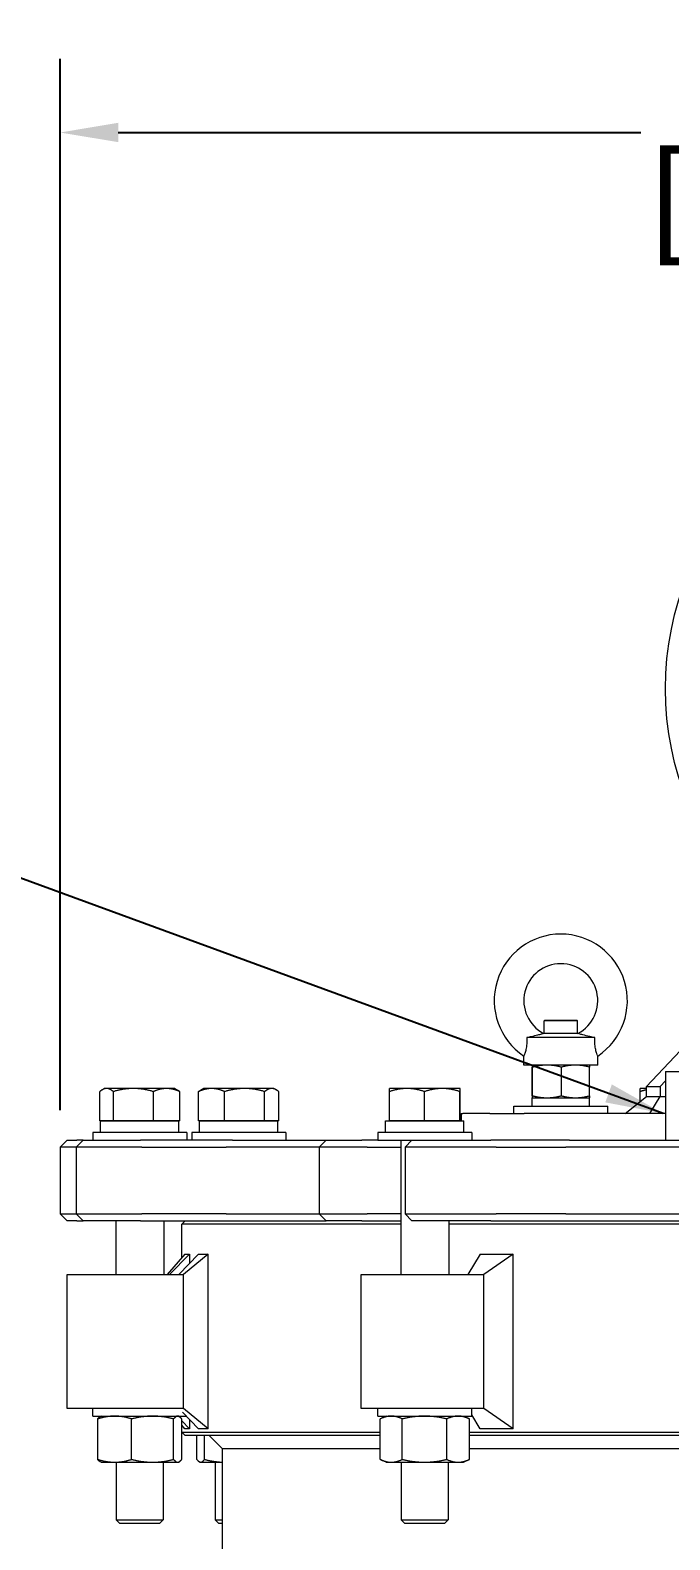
# Model space of a CAD drawing. Header units: inches. Extents: x 14 to 368, y 5 to 236.
# Drawn here: x 173.18 to 185.1, y 106.63 to 134.75 of the extents above; entities that cross this region are included whole.
import ezdxf

# ---------------------------------------------------------------- set-up
doc = ezdxf.new("R2010")
doc.units = ezdxf.units.IN
doc.header["$LTSCALE"] = 11
doc.header["$MEASUREMENT"] = 0
for name, color, linetype, lineweight in [('Dimension (ANSI)', 7, 'Continuous', 25), ('Symbol (ANSI)', 7, 'Continuous', 25), ('Visible (ANSI)', 7, 'Continuous', 50)]:
    doc.layers.add(name, color=color, linetype=linetype, lineweight=lineweight)
doc.styles.add('MEMCOR Medium', font='arial.ttf')
doc.styles.add('Standard D-E', font='arial.ttf')
doc.dimstyles.new('Default (ANSI)', dxfattribs={"dimscale": 11, "dimtxt": 0.15, "dimasz": 0.098425, "dimexe": 0.125, "dimexo": 0.0625, "dimgap": 0.031496, "dimtad": 0, "dimtih": 1, "dimtoh": 1, "dimdec": 4, "dimrnd": 1e-08, "dimzin": 3, "dimdsep": 46, "dimlunit": 5, "dimtxsty": 'MEMCOR Medium', "dimcen": 0.09, "dimdle": 0.393701, "dimclrd": 256, "dimclre": 256, "dimclrt": 256, "dimadec": 0, "dimazin": 1, "dimtfac": 0.8, "dimtofl": 0, "dimtmove": 0, "dimatfit": 3, "dimfxl": 1, "dimfrac": 1, "dimtolj": 1, "dimtzin": 4, "dimlwd": -1, "dimlwe": -1, "dimarcsym": 0})
doc.dimstyles.new('in [mm] D-E NeptuneBenson$7', dxfattribs={"dimscale": 11, "dimtxt": 0.15, "dimasz": 0.098425, "dimexe": 0.125, "dimexo": 0.063, "dimgap": 0.031496, "dimtad": 0, "dimtih": 1, "dimtoh": 1, "dimdec": 4, "dimrnd": 1e-08, "dimzin": 3, "dimdsep": 46, "dimlunit": 5, "dimtxsty": 'Standard D-E', "dimcen": 0.09, "dimdle": 0.393701, "dimclrd": 256, "dimclre": 256, "dimclrt": 256, "dimadec": 1, "dimazin": 1, "dimtfac": 1, "dimtofl": 0, "dimtmove": 0, "dimatfit": 3, "dimfxl": 1, "dimfrac": 1, "dimtolj": 1, "dimtzin": 4, "dimlwd": -1, "dimlwe": -1, "dimarcsym": 0})

# ---------------------------------------------------------------- blocks, each defined once
blk = doc.blocks.new('*D27')
at = {"layer": 'Defpoints', "color": 0, "transparency": 16777216}
for p in [(207.295, 132.845), (173.742, 113.941), (207.295, 113.941)]:
    blk.add_point(p, dxfattribs=at)
at = {"layer": 'Dimension (ANSI)', "transparency": 16777216}
for p, q in [((173.742, 114.628), (173.742, 134.22)), ((207.295, 114.628), (207.295, 134.22)), ((174.825, 132.845), (184.561, 132.845)), ((206.213, 132.845), (196.477, 132.845))]:
    blk.add_line(p, q, dxfattribs=at)
for points in [[(174.825, 133.026), (174.825, 132.665), (173.742, 132.845)], [(206.213, 133.026), (206.213, 132.665), (207.295, 132.845)]]:
    blk.add_solid(points, dxfattribs=at)
at = {"layer": 'Dimension (ANSI)', "transparency": 16777216, "char_height": 1.65, "attachment_point": 5, "style": 'MEMCOR Medium'}
for s, insert in [('\\A1; 33{\\H0.8x;\\S9#16;} in', (190.519, 134.554)), ('\\A1;[852.2 mm]', (190.519, 131.442))]:
    blk.add_mtext(s, dxfattribs=dict(at, insert=insert))

msp = doc.modelspace()

# ---------------------------------------------------------------- linework, layer by layer
at = {"layer": 'Visible (ANSI)', "linetype": 'Continuous', "lineweight": 18}
for p, q in [((186.774342, 117.30541), (184.668524, 115.07051)), ((182.770642, 116.30801), (182.758142, 116.29551)), ((183.383142, 116.29551), (182.758142, 116.29551)), ((182.758142, 116.059863), (182.758142, 116.29551)), ((182.770642, 116.30801), (183.370642, 116.30801)), ((183.370642, 116.30801), (183.383142, 116.29551)), ((183.383142, 116.059863), (183.383142, 116.29551)), ((183.70279, 115.981321), (182.438495, 115.981321)), ((183.390108, 116.059863), (182.751177, 116.059863)), ((182.381666, 115.46951), (182.381666, 115.639132)), ((183.759619, 115.46951), (183.759619, 115.639132)), ((183.759619, 115.46951), (182.381666, 115.46951)), ((182.534487, 114.898816), (182.534487, 115.431205)), ((182.539642, 115.46951), (182.539565, 115.469474)), ((182.544953, 114.898816), (182.544953, 115.431205)), ((183.081108, 114.898816), (183.081108, 115.431205)), ((183.601642, 115.46951), (183.60172, 115.469474)), ((183.606798, 114.898816), (183.606798, 115.431205)), ((185.018842, 115.35176), (196.018842, 115.35176)), ((185.018842, 115.35176), (185.018842, 114.07051)), ((184.668524, 114.88301), (184.668524, 115.07051)), ((184.668524, 115.07051), (184.919721, 115.07051)), ((184.919721, 115.07051), (185.018842, 115.175707)), ((184.919721, 115.07051), (184.919721, 114.88301)), ((174.479815, 114.430139), (174.479815, 114.975548)), ((174.568778, 115.034139), (174.528567, 115.010923)), ((174.606667, 115.034139), (174.568778, 115.034139)), ((175.106, 115.034139), (174.606667, 115.034139)), ((174.733519, 114.430139), (174.733519, 114.975548)), ((175.724112, 115.034139), (175.106, 115.034139)), ((175.478482, 114.430139), (175.478482, 114.975548)), ((175.880778, 115.034139), (175.724112, 115.034139)), ((175.880778, 115.034139), (175.920989, 115.010923)), ((175.969741, 114.430139), (175.969741, 114.975548)), ((176.322522, 114.430139), (176.322522, 114.975548)), ((176.413468, 115.034139), (176.369428, 115.008712)), ((176.56378, 115.034139), (176.413468, 115.034139)), ((177.17851, 115.034139), (176.56378, 115.034139)), ((176.805038, 114.430139), (176.805038, 114.975548)), ((177.684198, 115.034139), (177.17851, 115.034139)), ((177.551983, 114.430139), (177.551983, 114.975548)), ((177.725468, 115.034139), (177.684198, 115.034139)), ((177.725468, 115.034139), (177.769508, 115.008712)), ((177.816414, 114.430139), (177.816414, 114.975548)), ((179.877516, 114.430139), (179.877516, 114.975548)), ((179.880351, 115.034139), (179.880332, 115.034128)), ((180.20408, 115.034139), (179.880351, 115.034139)), ((180.860061, 115.034139), (180.20408, 115.034139)), ((180.530644, 114.430139), (180.530644, 114.975548)), ((181.192332, 115.034139), (180.860061, 115.034139)), ((181.189479, 114.430139), (181.189479, 114.975548)), ((181.192351, 115.034139), (181.192332, 115.034139)), ((181.192351, 115.034139), (181.19237, 115.034128)), ((181.195186, 114.430139), (181.195186, 114.975548)), ((182.534142, 114.86051), (183.606788, 114.86051)), ((182.534142, 114.70451), (182.534142, 114.86051)), ((182.539642, 114.86051), (182.539565, 114.860546)), ((183.601642, 114.86051), (183.60172, 114.860546)), ((184.269407, 114.57051), (184.668524, 114.88301)), ((184.548435, 114.788983), (184.548435, 114.975548)), ((184.55127, 115.034139), (184.551251, 115.034128)), ((184.668524, 115.034139), (184.55127, 115.034139)), ((184.668524, 114.88301), (184.919721, 114.88301)), ((184.729936, 114.57051), (184.919721, 114.88301)), ((184.919721, 114.88301), (185.018842, 114.88301)), ((181.216196, 114.57051), (181.245075, 114.57051)), ((181.216196, 114.57051), (181.216196, 114.430135)), ((181.74747, 114.57051), (181.245075, 114.57051)), ((181.74747, 114.57051), (182.386057, 114.57051)), ((182.195642, 114.70451), (183.945642, 114.70451)), ((182.195642, 114.57051), (182.195642, 114.70451)), ((185.018842, 114.57051), (182.386057, 114.57051)), ((183.607142, 114.70451), (183.607142, 114.74992)), ((183.945642, 114.57051), (183.945642, 114.70451)), ((176.099778, 114.211135), (174.349778, 114.211135)), ((174.349778, 114.211135), (174.349778, 114.07051)), ((174.606667, 114.430139), (174.479815, 114.430139)), ((174.495278, 114.430135), (175.954278, 114.430135)), ((174.495278, 114.211135), (174.495278, 114.430135)), ((174.568778, 114.430139), (174.568778, 114.430135)), ((174.733519, 114.430139), (174.606667, 114.430139)), ((175.106, 114.430139), (174.733519, 114.430139)), ((175.478482, 114.430139), (175.106, 114.430139)), ((175.724112, 114.430139), (175.478482, 114.430139)), ((175.969741, 114.430139), (175.724112, 114.430139)), ((175.880778, 114.430139), (175.880778, 114.430135)), ((175.954278, 114.211135), (175.954278, 114.430135)), ((176.099778, 114.211135), (176.099778, 114.07051)), ((177.944468, 114.211135), (176.194468, 114.211135)), ((176.194468, 114.211135), (176.194468, 114.07051)), ((176.56378, 114.430139), (176.322522, 114.430139)), ((176.339968, 114.430135), (177.798968, 114.430135)), ((176.339968, 114.211135), (176.339968, 114.430135)), ((176.413468, 114.430139), (176.413468, 114.430135)), ((176.805038, 114.430139), (176.56378, 114.430139)), ((177.17851, 114.430139), (176.805038, 114.430139)), ((177.551983, 114.430139), (177.17851, 114.430139)), ((177.684198, 114.430139), (177.551983, 114.430139)), ((177.816414, 114.430139), (177.684198, 114.430139)), ((177.725468, 114.430139), (177.725468, 114.430135)), ((177.798968, 114.211135), (177.798968, 114.430135)), ((177.944468, 114.211135), (177.944468, 114.07051)), ((181.411351, 114.211135), (179.661351, 114.211135)), ((179.661351, 114.211135), (179.661351, 114.07051)), ((179.806851, 114.430135), (181.265851, 114.430135)), ((179.806851, 114.211135), (179.806851, 114.430135)), ((180.20408, 114.430139), (179.877516, 114.430139)), ((179.880351, 114.430139), (179.880351, 114.430135)), ((180.530644, 114.430139), (180.20408, 114.430139)), ((180.860061, 114.430139), (180.530644, 114.430139)), ((181.189479, 114.430139), (180.860061, 114.430139)), ((181.192332, 114.430139), (181.189479, 114.430139)), ((181.195186, 114.430139), (181.192332, 114.430139)), ((181.192351, 114.430139), (181.192351, 114.430135)), ((181.265851, 114.211135), (181.265851, 114.430135)), ((181.411351, 114.211135), (181.411351, 114.07051)), ((173.87242, 114.07051), (173.74242, 113.94051)), ((173.748629, 113.94051), (173.74242, 113.94051)), ((173.74242, 113.94051), (173.74242, 112.70051)), ((173.784936, 113.94051), (173.748629, 113.94051)), ((174.043318, 113.94051), (173.784936, 113.94051)), ((173.87242, 114.07051), (173.877822, 114.07051)), ((173.877822, 114.07051), (173.91385, 114.07051)), ((173.91385, 114.07051), (174.053684, 114.07051)), ((174.173318, 114.07051), (174.043318, 113.94051)), ((174.049326, 113.94051), (174.043318, 113.94051)), ((174.043318, 113.94051), (174.043318, 112.70051)), ((174.117802, 113.94051), (174.049326, 113.94051)), ((174.173318, 114.07051), (174.053684, 114.07051)), ((175.263364, 113.94051), (174.117802, 113.94051)), ((174.173318, 114.07051), (174.176202, 114.07051)), ((174.176202, 114.07051), (174.244151, 114.07051)), ((174.244151, 114.07051), (175.24079, 114.07051)), ((176.253093, 114.07051), (175.24079, 114.07051)), ((175.263364, 113.94051), (176.275667, 113.94051)), ((176.956068, 114.07051), (176.253093, 114.07051)), ((176.275667, 113.94051), (176.833584, 113.94051)), ((178.56881, 113.94051), (176.833584, 113.94051)), ((176.956068, 114.07051), (178.69881, 114.07051)), ((178.69881, 114.07051), (178.56881, 113.94051)), ((178.879044, 113.94051), (178.56881, 113.94051)), ((178.56881, 113.94051), (178.56881, 112.70051)), ((178.69881, 114.07051), (178.968714, 114.07051)), ((179.099672, 113.94051), (178.879044, 113.94051)), ((178.968714, 114.07051), (179.187642, 114.07051)), ((179.460356, 113.94051), (179.099672, 113.94051)), ((179.187642, 114.07051), (179.36077, 114.07051)), ((179.663425, 114.07051), (179.36077, 114.07051)), ((179.460356, 113.94051), (180.088851, 113.94051)), ((179.663425, 114.07051), (180.297912, 114.07051)), ((180.088851, 114.07051), (180.088851, 111.57051)), ((180.297912, 114.07051), (180.167912, 113.94051)), ((180.266018, 113.94051), (180.167912, 113.94051)), ((180.167912, 113.94051), (180.167912, 112.70051)), ((180.507643, 113.94051), (180.266018, 113.94051)), ((180.297912, 114.07051), (180.345003, 114.07051)), ((180.345003, 114.07051), (180.584766, 114.07051)), ((181.866943, 113.94051), (180.507643, 113.94051)), ((180.584766, 114.07051), (181.767358, 114.07051)), ((182.428091, 114.07051), (181.767358, 114.07051)), ((181.866943, 113.94051), (182.527677, 113.94051)), ((183.22971, 114.07051), (182.428091, 114.07051)), ((182.527677, 113.94051), (183.163882, 113.94051)), ((188.102037, 113.94051), (183.163882, 113.94051)), ((183.22971, 114.07051), (188.123668, 114.07051)), ((173.74242, 112.70051), (173.748629, 112.70051)), ((173.87242, 112.57051), (173.74242, 112.70051)), ((173.748629, 112.70051), (173.784936, 112.70051)), ((173.784936, 112.70051), (174.043318, 112.70051)), ((173.877822, 112.57051), (173.87242, 112.57051)), ((173.91385, 112.57051), (173.877822, 112.57051)), ((174.053684, 112.57051), (173.91385, 112.57051)), ((174.043318, 112.70051), (174.049326, 112.70051)), ((174.173318, 112.57051), (174.043318, 112.70051)), ((174.049326, 112.70051), (174.117802, 112.70051)), ((174.053684, 112.57051), (174.173318, 112.57051)), ((174.117802, 112.70051), (175.263364, 112.70051)), ((174.176202, 112.57051), (174.173318, 112.57051)), ((174.244151, 112.57051), (174.176202, 112.57051)), ((175.24079, 112.57051), (174.244151, 112.57051)), ((174.777278, 112.57051), (174.777278, 111.57051)), ((175.24079, 112.57051), (176.253093, 112.57051)), ((176.275667, 112.70051), (175.263364, 112.70051)), ((175.672278, 112.57051), (175.672278, 111.57051)), ((176.071816, 112.57051), (176.009316, 112.50801)), ((180.088851, 112.50801), (176.009316, 112.50801)), ((176.009316, 111.881201), (176.009316, 112.50801)), ((176.253093, 112.57051), (176.826651, 112.57051)), ((176.833584, 112.70051), (176.275667, 112.70051)), ((176.826651, 112.57051), (178.69881, 112.57051)), ((176.833584, 112.70051), (178.56881, 112.70051)), ((178.56881, 112.70051), (178.879044, 112.70051)), ((178.69881, 112.57051), (178.56881, 112.70051)), ((178.968714, 112.57051), (178.69881, 112.57051)), ((178.879044, 112.70051), (179.099672, 112.70051)), ((179.187642, 112.57051), (178.968714, 112.57051)), ((179.099672, 112.70051), (179.460356, 112.70051)), ((179.36077, 112.57051), (179.187642, 112.57051)), ((179.36077, 112.57051), (180.053743, 112.57051)), ((180.088851, 112.70051), (179.460356, 112.70051)), ((180.053743, 112.57051), (180.088851, 112.57051)), ((180.167912, 112.70051), (180.266018, 112.70051)), ((180.297912, 112.57051), (180.167912, 112.70051)), ((180.266018, 112.70051), (180.507643, 112.70051)), ((180.345003, 112.57051), (180.297912, 112.57051)), ((180.584766, 112.57051), (180.345003, 112.57051)), ((180.507643, 112.70051), (181.866943, 112.70051)), ((181.767358, 112.57051), (180.584766, 112.57051)), ((180.983851, 112.57051), (180.983851, 111.57051)), ((190.071342, 112.50801), (180.983851, 112.50801)), ((181.767358, 112.57051), (182.428091, 112.57051)), ((182.527677, 112.70051), (181.866943, 112.70051)), ((182.428091, 112.57051), (182.992454, 112.57051)), ((183.163882, 112.70051), (182.527677, 112.70051)), ((182.992454, 112.57051), (188.357747, 112.57051)), ((183.163882, 112.70051), (188.102037, 112.70051)), ((176.065853, 111.945053), (175.734218, 111.57051)), ((176.153174, 111.945053), (175.782258, 111.57051)), ((176.322452, 111.945053), (175.955906, 111.57051)), ((176.499815, 111.945053), (176.038102, 111.57051)), ((176.065853, 111.945053), (176.153174, 111.945053)), ((176.153174, 111.945053), (176.153174, 111.772082)), ((176.322452, 111.945053), (176.499815, 111.945053)), ((176.499815, 108.695967), (176.499815, 111.945053)), ((181.570944, 111.945053), (181.339913, 111.57051)), ((181.570944, 111.945053), (182.184153, 111.945053)), ((182.184153, 111.945053), (181.638326, 111.57051)), ((182.184153, 108.695967), (182.184153, 111.945053)), ((173.872613, 111.57051), (174.899555, 111.57051)), ((173.872613, 109.07051), (173.872613, 111.57051)), ((174.899555, 111.57051), (176.038102, 111.57051)), ((176.038102, 109.07051), (176.038102, 111.57051)), ((179.349903, 111.57051), (180.895192, 111.57051)), ((179.349903, 109.07051), (179.349903, 111.57051)), ((180.895192, 111.57051), (181.638326, 111.57051)), ((181.638326, 109.07051), (181.638326, 111.57051)), ((174.899555, 109.07051), (173.872613, 109.07051)), ((174.349778, 108.929885), (174.349778, 109.07051)), ((174.349778, 108.929885), (176.093529, 108.929885)), ((174.4425, 108.122752), (174.4425, 108.878018)), ((174.505778, 108.929885), (174.493694, 108.92425)), ((176.038102, 109.07051), (174.899555, 109.07051)), ((175.074454, 108.122752), (175.074454, 108.878018)), ((175.856732, 108.122752), (175.856732, 108.878018)), ((175.943778, 108.929885), (175.955862, 108.92425)), ((176.007056, 108.122752), (176.007056, 108.878018)), ((176.322452, 108.695967), (176.019883, 109.005137)), ((176.499815, 108.695967), (176.038102, 109.07051)), ((176.153174, 108.868938), (176.153174, 108.695967)), ((180.895192, 109.07051), (179.349903, 109.07051)), ((179.661351, 108.929885), (179.661351, 109.07051)), ((179.661351, 108.929885), (181.411351, 108.929885)), ((179.706145, 108.122752), (179.706145, 108.878018)), ((179.817351, 108.929885), (179.709694, 108.879684)), ((180.11583, 108.122752), (180.11583, 108.878018)), ((181.638326, 109.07051), (180.895192, 109.07051)), ((180.946037, 108.122752), (180.946037, 108.878018)), ((181.255351, 108.929885), (181.363008, 108.879684)), ((181.366557, 108.122752), (181.366557, 108.878018)), ((181.411351, 108.929885), (181.411351, 109.07051)), ((181.570944, 108.695967), (181.411351, 108.954696)), ((182.184153, 108.695967), (181.638326, 109.07051)), ((176.153174, 108.695967), (176.007056, 108.843514)), ((176.065853, 108.695967), (176.007056, 108.762372)), ((176.009316, 108.63301), (176.009316, 108.75982)), ((176.009316, 108.63301), (179.706145, 108.63301)), ((176.071816, 108.57051), (176.009316, 108.63301)), ((176.153174, 108.695967), (176.065853, 108.695967)), ((179.706145, 108.57051), (176.071816, 108.57051)), ((176.291469, 108.122752), (176.291469, 108.57051)), ((176.499815, 108.695967), (176.322452, 108.695967)), ((176.429472, 108.122752), (176.429472, 108.57051)), ((176.768587, 108.32051), (176.518587, 108.57051)), ((181.366557, 108.63301), (189.740843, 108.63301)), ((189.740843, 108.57051), (181.366557, 108.57051)), ((182.184153, 108.695967), (181.570944, 108.695967)), ((176.768587, 106.32051), (176.768587, 108.32051)), ((179.706145, 108.32051), (176.768587, 108.32051)), ((189.740843, 108.32051), (181.366557, 108.32051)), ((174.505778, 108.070885), (174.493694, 108.07652)), ((174.505778, 108.070885), (174.758477, 108.070885)), ((174.758477, 108.070885), (175.465593, 108.070885)), ((174.787278, 108.070885), (174.787278, 106.99625)), ((175.465593, 108.070885), (175.931894, 108.070885)), ((175.662278, 108.070885), (175.662278, 106.99625)), ((175.931894, 108.070885), (175.943778, 108.070885)), ((175.943778, 108.070885), (175.955862, 108.07652)), ((176.350468, 108.070885), (176.340324, 108.075615)), ((176.350468, 108.070885), (176.360471, 108.070885)), ((176.360471, 108.070885), (176.768587, 108.070885)), ((176.631968, 108.070885), (176.631968, 106.99625)), ((179.817351, 108.070885), (179.709694, 108.121087)), ((179.817351, 108.070885), (179.910988, 108.070885)), ((179.910988, 108.070885), (180.530933, 108.070885)), ((180.098851, 108.070885), (180.098851, 106.99625)), ((180.530933, 108.070885), (181.156297, 108.070885)), ((180.973851, 108.070885), (180.973851, 106.99625)), ((181.156297, 108.070885), (181.255351, 108.070885)), ((181.255351, 108.070885), (181.363008, 108.121087)), ((174.787278, 106.99625), (175.662278, 106.99625)), ((174.855439, 106.930135), (174.787278, 106.99625)), ((175.594117, 106.930135), (174.855439, 106.930135)), ((175.594117, 106.930135), (175.662278, 106.99625)), ((176.631968, 106.99625), (176.768587, 106.99625)), ((176.700129, 106.930135), (176.631968, 106.99625)), ((176.768587, 106.930135), (176.700129, 106.930135)), ((180.098851, 106.99625), (180.973851, 106.99625)), ((180.167012, 106.930135), (180.098851, 106.99625)), ((180.90569, 106.930135), (180.167012, 106.930135)), ((180.90569, 106.930135), (180.973851, 106.99625))]:
    msp.add_line(p, q, dxfattribs=at)
msp.add_circle((190.518842, 122.48176), 5.5, dxfattribs=at)
for radius, start, end in [(1.240157, 303.7489886, 236.2510114), (0.688976, 297.6249219, 242.3750781)]:
    msp.add_arc((183.070642, 116.670298), radius, start, end, dxfattribs=at)
msp.add_ellipse((183.070642, 114.74992), major_axis=(0, 3.042643), ratio=0.176326981, start_param=4.71238898, end_param=4.748743679, dxfattribs=at)
for points, knots in [([(182.438495, 115.981321), (182.440111, 115.932896), (182.438919, 115.884015), (182.429242, 115.798869), (182.422731, 115.766885), (182.409289, 115.713922), (182.401977, 115.691842), (182.389789, 115.658324), (182.385125, 115.647309), (182.382115, 115.640175), (182.381679, 115.639127), (182.381682, 115.639126)], [0, 0, 0, 0, 0.370297257, 0.370297257, 0.678851509, 0.678851509, 0.993897876, 0.993897876, 1.309972792, 1.309972792, 1.441396402, 1.441396402, 1.441396402, 1.441396402]), ([(182.751177, 116.059863), (182.751177, 116.059863), (182.748489, 116.058893), (182.735945, 116.054598), (182.7241, 116.050675), (182.689651, 116.040252), (182.665376, 116.033452), (182.602968, 116.01735), (182.562108, 116.007716), (182.493305, 115.992628), (182.466031, 115.986898), (182.438495, 115.981321)], [1.392315176, 1.392315176, 1.392315176, 1.392315176, 1.5581507, 1.5581507, 1.784784336, 1.784784336, 2.067531016, 2.067531016, 2.443441479, 2.443441479, 2.67734182, 2.67734182, 2.67734182, 2.67734182]), ([(183.70279, 115.981321), (183.672068, 115.987544), (183.641666, 115.993958), (183.562479, 116.011499), (183.517149, 116.022531), (183.454525, 116.039373), (183.431754, 116.04613), (183.402301, 116.055544), (183.393836, 116.058544), (183.390431, 116.059748), (183.390108, 116.059863), (183.390108, 116.059863)], [0.147711926, 0.147711926, 0.147711926, 0.147711926, 0.386958294, 0.386958294, 0.796282582, 0.796282582, 1.092119451, 1.092119451, 1.334889632, 1.334889632, 1.392315176, 1.392315176, 1.392315176, 1.392315176]), ([(183.759603, 115.639126), (183.759598, 115.639124), (183.75867, 115.64132), (183.753761, 115.653127), (183.748195, 115.666674), (183.734965, 115.705066), (183.727609, 115.729123), (183.714667, 115.786064), (183.709441, 115.817654), (183.70212, 115.893736), (183.701337, 115.937766), (183.70279, 115.981321)], [1.441396402, 1.441396402, 1.441396402, 1.441396402, 1.631880124, 1.631880124, 1.953659157, 1.953659157, 2.268991069, 2.268991069, 2.585055973, 2.585055973, 2.981809184, 2.981809184, 2.981809184, 2.981809184])]:
    msp.add_open_spline(points, degree=3, knots=knots, dxfattribs=at)
for points, weights in [([(182.53972, 115.46951), (182.537291, 115.46951), (182.534487, 115.431205)], [1, 1.0379548493, 1]), ([(182.544953, 115.431205), (182.542148, 115.46951), (182.53972, 115.46951)], [1, 1.0379548493, 1]), ([(182.81303, 115.46951), (182.688615, 115.46951), (182.544953, 115.431205)], [1, 1.0379548493, 1]), ([(183.081108, 115.431205), (182.937446, 115.46951), (182.81303, 115.46951)], [1, 1.0379548493, 1]), ([(183.343953, 115.46951), (183.221966, 115.46951), (183.081108, 115.431205)], [1, 1.0379548493, 1]), ([(183.606798, 115.431205), (183.46594, 115.46951), (183.343953, 115.46951)], [1, 1.0379548493, 1]), ([(183.60172, 115.469474), (183.604077, 115.468375), (183.606798, 115.431205)], [1.00226057564, 1.03678873405, 1]), ([(174.606667, 115.034139), (174.547794, 115.034139), (174.479815, 114.975548)], [1, 1.0379548493, 1]), ([(174.733519, 114.975548), (174.665539, 115.034139), (174.606667, 115.034139)], [1, 1.0379548493, 1]), ([(175.106, 115.034139), (174.933131, 115.034139), (174.733519, 114.975548)], [1, 1.0379548493, 1]), ([(175.478482, 114.975548), (175.27887, 115.034139), (175.106, 115.034139)], [1, 1.0379548493, 1]), ([(175.724112, 115.034139), (175.610115, 115.034139), (175.478482, 114.975548)], [1, 1.0379548493, 1]), ([(175.969741, 114.975548), (175.838109, 115.034139), (175.724112, 115.034139)], [1, 1.0379548493, 1]), ([(175.920989, 115.010923), (175.944338, 114.997443), (175.969741, 114.975548)], [1.01759430727, 1.01385414388, 1]), ([(176.56378, 115.034139), (176.451812, 115.034139), (176.322522, 114.975548)], [1, 1.0379548493, 1]), ([(176.322522, 114.975548), (176.346899, 114.995706), (176.369428, 115.008712)], [1, 1.01274097805, 1.01692797553]), ([(176.805038, 114.975548), (176.675748, 115.034139), (176.56378, 115.034139)], [1, 1.0379548493, 1]), ([(177.17851, 115.034139), (177.005181, 115.034139), (176.805038, 114.975548)], [1, 1.0379548493, 1]), ([(177.551983, 114.975548), (177.35184, 115.034139), (177.17851, 115.034139)], [1, 1.0379548493, 1]), ([(177.684198, 115.034139), (177.622837, 115.034139), (177.551983, 114.975548)], [1, 1.0379548493, 1]), ([(177.816414, 114.975548), (177.74556, 115.034139), (177.684198, 115.034139)], [1, 1.0379548493, 1]), ([(179.877516, 114.975548), (179.879025, 115.033374), (179.880332, 115.034128)], [1, 1.03744045186, 1.00101485176]), ([(180.20408, 115.034139), (180.052521, 115.034139), (179.877516, 114.975548)], [1, 1.0379548493, 1]), ([(180.530644, 114.975548), (180.355638, 115.034139), (180.20408, 115.034139)], [1, 1.0379548493, 1]), ([(180.860061, 115.034139), (180.707178, 115.034139), (180.530644, 114.975548)], [1, 1.0379548493, 1]), ([(181.189479, 114.975548), (181.012944, 115.034139), (180.860061, 115.034139)], [1, 1.0379548493, 1]), ([(181.192332, 115.034139), (181.191008, 115.034139), (181.189479, 114.975548)], [1, 1.0379548493, 1]), ([(181.195186, 114.975548), (181.193657, 115.034139), (181.192332, 115.034139)], [1, 1.0379548493, 1]), ([(182.534487, 114.898816), (182.537291, 114.86051), (182.53972, 114.86051)], [1, 1.0379548493, 1]), ([(182.53972, 114.86051), (182.542148, 114.86051), (182.544953, 114.898816)], [1, 1.0379548493, 1]), ([(182.544953, 114.898816), (182.688615, 114.86051), (182.81303, 114.86051)], [1, 1.0379548493, 1]), ([(182.81303, 114.86051), (182.937446, 114.86051), (183.081108, 114.898816)], [1, 1.0379548493, 1]), ([(183.081108, 114.898816), (183.221966, 114.86051), (183.343953, 114.86051)], [1, 1.0379548493, 1]), ([(183.343953, 114.86051), (183.46594, 114.86051), (183.606798, 114.898816)], [1, 1.0379548493, 1]), ([(183.606798, 114.898816), (183.604077, 114.861645), (183.60172, 114.860546)], [1, 1.03678873405, 1.00226057564]), ([(184.548435, 114.975548), (184.549944, 115.033374), (184.551251, 115.034128)], [1, 1.03744045186, 1.00101485176]), ([(184.668524, 115.009694), (184.610919, 114.996467), (184.548435, 114.975548)], [1.01723594108, 1.01322860971, 1]), ([(174.758477, 108.929885), (174.611832, 108.929885), (174.4425, 108.878018)], [1, 1.0379548493, 1]), ([(174.4425, 108.878018), (174.469723, 108.913072), (174.493694, 108.92425)], [1, 1.02533990081, 1.01684430577]), ([(175.074454, 108.878018), (174.905122, 108.929885), (174.758477, 108.929885)], [1, 1.0379548493, 1]), ([(175.465593, 108.929885), (175.284065, 108.929885), (175.074454, 108.878018)], [1, 1.0379548493, 1]), ([(175.856732, 108.878018), (175.647121, 108.929885), (175.465593, 108.929885)], [1, 1.0379548493, 1]), ([(175.931894, 108.929885), (175.897011, 108.929885), (175.856732, 108.878018)], [1, 1.0379548493, 1]), ([(176.007056, 108.878018), (175.966777, 108.929885), (175.931894, 108.929885)], [1, 1.0379548493, 1]), ([(179.910988, 108.929885), (179.81592, 108.929885), (179.706145, 108.878018)], [1, 1.0379548493, 1]), ([(180.11583, 108.878018), (180.006055, 108.929885), (179.910988, 108.929885)], [1, 1.0379548493, 1]), ([(180.530933, 108.929885), (180.338283, 108.929885), (180.11583, 108.878018)], [1, 1.0379548493, 1]), ([(180.946037, 108.878018), (180.723583, 108.929885), (180.530933, 108.929885)], [1, 1.0379548493, 1]), ([(181.156297, 108.929885), (181.058715, 108.929885), (180.946037, 108.878018)], [1, 1.0379548493, 1]), ([(181.366557, 108.878018), (181.253879, 108.929885), (181.156297, 108.929885)], [1, 1.0379548493, 1]), ([(181.363008, 108.879684), (181.364779, 108.878858), (181.366557, 108.878018)], [1.0011669514, 1.00059273226, 1]), ([(174.4425, 108.122752), (174.611832, 108.070885), (174.758477, 108.070885)], [1, 1.0379548493, 1]), ([(174.493694, 108.07652), (174.469723, 108.087698), (174.4425, 108.122752)], [1.01684430577, 1.02533990081, 1]), ([(174.758477, 108.070885), (174.905122, 108.070885), (175.074454, 108.122752)], [1, 1.0379548493, 1]), ([(175.074454, 108.122752), (175.284065, 108.070885), (175.465593, 108.070885)], [1, 1.0379548493, 1]), ([(175.465593, 108.070885), (175.647121, 108.070885), (175.856732, 108.122752)], [1, 1.0379548493, 1]), ([(175.856732, 108.122752), (175.897011, 108.070885), (175.931894, 108.070885)], [1, 1.0379548493, 1]), ([(175.931894, 108.070885), (175.966777, 108.070885), (176.007056, 108.122752)], [1, 1.0379548493, 1]), ([(176.291469, 108.122752), (176.328447, 108.070885), (176.360471, 108.070885)], [1, 1.0379548493, 1]), ([(176.360471, 108.070885), (176.392494, 108.070885), (176.429472, 108.122752)], [1, 1.0379548493, 1]), ([(176.429472, 108.122752), (176.610973, 108.077594), (176.768587, 108.071803)], [1, 1.0328842013, 1.00878645089]), ([(179.706145, 108.122752), (179.81592, 108.070885), (179.910988, 108.070885)], [1, 1.0379548493, 1]), ([(179.910988, 108.070885), (180.006055, 108.070885), (180.11583, 108.122752)], [1, 1.0379548493, 1]), ([(180.11583, 108.122752), (180.338283, 108.070885), (180.530933, 108.070885)], [1, 1.0379548493, 1]), ([(180.530933, 108.070885), (180.723583, 108.070885), (180.946037, 108.122752)], [1, 1.0379548493, 1]), ([(180.946037, 108.122752), (181.058715, 108.070885), (181.156297, 108.070885)], [1, 1.0379548493, 1]), ([(181.156297, 108.070885), (181.253879, 108.070885), (181.366557, 108.122752)], [1, 1.0379548493, 1]), ([(181.366557, 108.122752), (181.364779, 108.121912), (181.363008, 108.121087)], [1, 1.00059273226, 1.0011669514])]:
    msp.add_rational_spline(points, weights, degree=2, dxfattribs=at)

# ---------------------------------------------------------------- dimensions: what is measured, and where the dimension line sits
at = {"layer": 'Dimension (ANSI)'}
dim = msp.add_linear_dim(base=(207.295265, 132.845409), p1=(173.74242, 113.94051), p2=(207.295265, 113.94051), angle=180, text=' <> in\\X[852.2 mm]', dimstyle='Default (ANSI)', override={"dimgap": 0.031496, "dimtih": 0, "dimtoh": 0, "dimdec": 4, "dimpost": '', "dimtol": 0, "dimlim": 0, "dimtp": 0, "dimtm": 0, "dimtdec": 2, "dimatfit": 1}, dxfattribs=at)
dim.commit()
dim.dimension.update_dxf_attribs({"geometry": '*D27', "text_midpoint": (190.518842, 132.845409), "dimtype": 160})

# ---------------------------------------------------------------- leaders
at = {"layer": 'Symbol (ANSI)', "annotation_type": 0, "has_hookline": 1, "hookline_direction": 1, "text_width": 15.191031}
msp.add_leader([(184.977225, 114.57051), (167.525683, 120.958103), (166.443006, 120.958103)], dimstyle='in [mm] D-E NeptuneBenson$7', override={"dimtad": 0}, dxfattribs=at)

doc.saveas('drawing.dxf')
